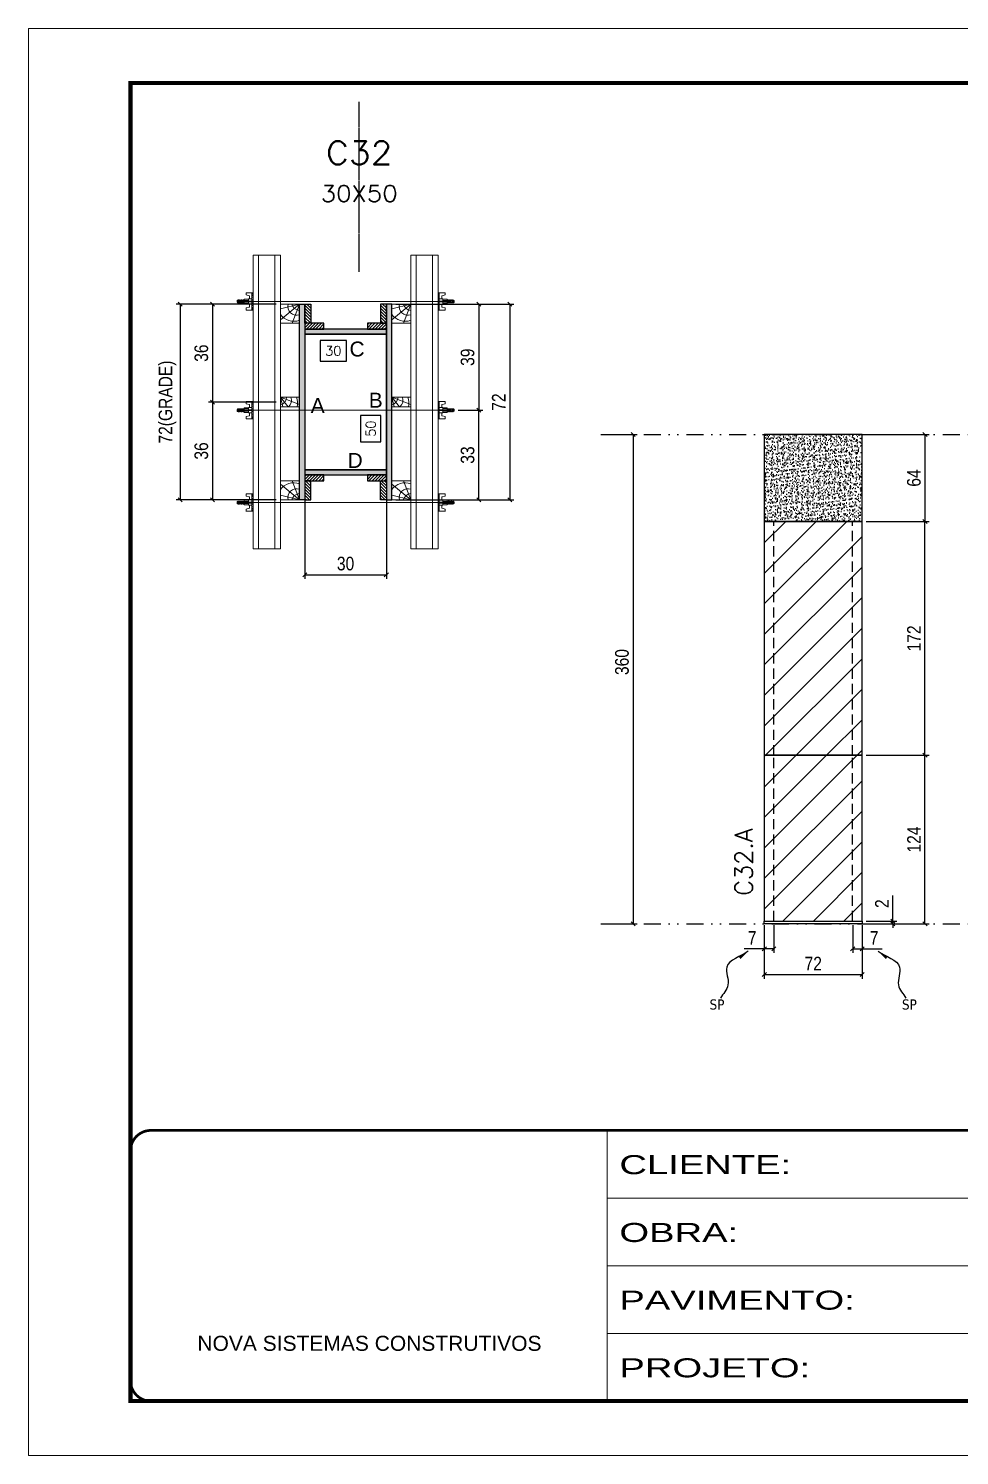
# Model space of a CAD drawing. Extents: x 2949 to 9203, y -16089 to 12527.
# Drawn here: x 6119 to 6804, y 1140 to 2190 of the extents above; entities that cross this region are included whole.
import ezdxf
from ezdxf.enums import TextEntityAlignment as Align

# ---------------------------------------------------------------- set-up
doc = ezdxf.new("R2010")
doc.units = 0
for name, pattern in [('CONTINUO', [0]), ('DASHED', [0.75, 0.5, -0.25]), ('DIVIDE2', [0.625, 0.25, -0.125, 0, -0.125, 0, -0.125]), ('HIDDEN', [0.375, 0.25, -0.125])]:
    doc.linetypes.add(name, pattern=pattern)
for name, color, linetype in [('CHAPA', 1, 'Continuous'), ('COTA', 241, 'Continuous'), ('cotas', 4, 'Continuous'), ('MEIO_PONT', 93, 'Continuous'), ('Nível', 160, 'Continuous'), ('Painéis', 200, 'Continuous'), ('SARRAFO', 251, 'Continuous'), ('Sarrafo de Pressão', 42, 'HIDDEN'), ('texto', 7, 'Continuous'), ('Texto de Titulo', 7, 'Continuous'), ('Texto Qtd Sarr', 242, 'Continuous'), ('TEXTO_GERAL', 7, 'Continuous')]:
    doc.layers.add(name, color=color, linetype=linetype)
for name, color, linetype, lineweight in [('Folhas', 255, 'Continuous', 9), ('Hachura', 251, 'Continuous', 9), ('Madeira', 126, 'Continuous', 18), ('Perfil Metálico', 224, 'Continuous', 18), ('SARRAFO DE PRESSAO', 251, 'DASHED', 9), ('Texto Seção', 7, 'Continuous', 15)]:
    doc.layers.add(name, color=color, linetype=linetype, lineweight=lineweight)
doc.styles.add('ARIAL', font='arial.ttf')
doc.styles.add('COTA TECNICA', font='techl___.ttf', dxfattribs={"height": 10})
doc.styles.add('COTA TECNICA 2X', font='techl___.ttf', dxfattribs={"height": 10})
doc.styles.add('COTA TECNICA-50', font='techl___.ttf', dxfattribs={"height": 10})
doc.styles.add('REGUA-120', font='ROMANS.shx', dxfattribs={"height": 15})
doc.styles.add('ROMANS', font='romans.shx')
doc.styles.get("Standard").update_dxf_attribs({"font": 'arial.ttf'})
doc.styles.add('Tecnologia', font='')
doc.styles.get('Tecnologia').set_extended_font_data('Forgotten Futurist')
doc.dimstyles.new('COTA PAINEL-50', dxfattribs={"dimtxt": 10, "dimasz": 3, "dimexe": 3, "dimexo": 3, "dimgap": 3, "dimtad": 1, "dimdec": 1, "dimzin": 12, "dimdsep": 46, "dimtxsty": 'COTA TECNICA-50', "dimblk1": 'OBLIQUE', "dimblk2": 'OBLIQUE', "dimsah": 1, "dimcen": 0.9, "dimclrd": 4, "dimclre": 4, "dimclrt": 240, "dimadec": 1, "dimazin": 3, "dimtfac": 1, "dimtdec": 1, "dimtmove": 0, "dimatfit": 3, "dimfxl": 1, "dimtolj": 1, "dimtzin": 12, "dimarcsym": 0})
doc.dimstyles.new('PAINEL', dxfattribs={"dimtxt": 10, "dimasz": 3, "dimexe": 3, "dimexo": 3, "dimgap": 3, "dimtad": 1, "dimdec": 1, "dimzin": 12, "dimdsep": 46, "dimtxsty": 'COTA TECNICA', "dimblk1": 'OBLIQUE', "dimblk2": 'OBLIQUE', "dimsah": 1, "dimcen": 0.9, "dimclrd": 4, "dimclre": 4, "dimclrt": 240, "dimadec": 1, "dimazin": 3, "dimtfac": 1, "dimtdec": 1, "dimtmove": 0, "dimatfit": 3, "dimfxl": 1, "dimtolj": 1, "dimtzin": 12, "dimarcsym": 0})
doc.dimstyles.new('SECAO PILAR', dxfattribs={"dimtxt": 10, "dimasz": 3, "dimexe": 3, "dimexo": 3, "dimgap": 3, "dimtad": 1, "dimdec": 1, "dimlfac": 0.5, "dimzin": 12, "dimdsep": 46, "dimtxsty": 'COTA TECNICA 2X', "dimblk1": 'OBLIQUE', "dimblk2": 'OBLIQUE', "dimsah": 1, "dimcen": 0.9, "dimclrd": 256, "dimclre": 256, "dimclrt": 256, "dimadec": 1, "dimazin": 3, "dimtfac": 1, "dimtdec": 1, "dimtmove": 0, "dimatfit": 3, "dimfxl": 1, "dimtolj": 1, "dimtzin": 12, "dimarcsym": 0})
doc.dimstyles.new('SECÇÃO 2', dxfattribs={"dimtxt": 7, "dimasz": 6, "dimexe": 0.18, "dimexo": 2, "dimgap": -4, "dimtad": 3, "dimdec": 1, "dimlfac": 0.5, "dimzin": 12, "dimdsep": 46, "dimtxsty": 'ROMANS', "dimblk": 'ARCHTICK', "dimcen": 0.09, "dimse1": 1, "dimse2": 1, "dimsd1": 1, "dimsd2": 1, "dimclrd": 180, "dimclre": 5, "dimclrt": 1, "dimadec": 0, "dimazin": 3, "dimtfac": 1, "dimtdec": 1, "dimtofl": 0, "dimtmove": 0, "dimatfit": 3, "dimldrblk": 'ARCHTICK', "dimfxl": 1, "dimtolj": 1, "dimtzin": 0, "dimarcsym": 0})
doc.dimstyles.get("Standard").update_dxf_attribs({"dimtxt": 0.18, "dimasz": 0.18, "dimexe": 0.18, "dimexo": 0.0625, "dimgap": 0.09, "dimtad": 0, "dimtih": 1, "dimtoh": 1, "dimdec": 4, "dimzin": 0, "dimdsep": 46, "dimtxsty": 'Standard', "dimcen": 0.09, "dimadec": 0, "dimazin": 0, "dimtfac": 1, "dimtdec": 4, "dimtofl": 0, "dimtmove": 0, "dimatfit": 3, "dimfxl": 1, "dimtolj": 1, "dimtzin": 0, "dimarcsym": 0})

# ---------------------------------------------------------------- blocks, each defined once
blk = doc.blocks.new('9999999999')
at = {"color": 30, "linetype": 'CONTINUO'}
for p, q in [((98564.6, 34230.2), (98564.6, 34429.4)), ((98564.6, 34379.6), (99584, 34379.6)), ((98564.6, 34329.8), (99488, 34329.8)), ((98564.6, 34280), (99488, 34280))]:
    blk.add_line(p, q, dxfattribs=at)
at = {"color": 30, "linetype": 'CONTINUO', "const_width": 2}
blk.add_lwpolyline([(99584, 34230.2), (99584, 34414.4, 0.414214), (99569, 34429.4), (98229, 34429.4, 0.414214), (98214, 34414.4), (98214, 34245.2, 0.414214), (98229, 34230.2), (99584, 34230.2)], format="xyb", dxfattribs=at)
at = {"layer": 'Folhas'}
blk.add_lwpolyline([(98139, 34190.2), (99624, 34190.2), (99624, 35240.2), (98139, 35240.2)], close=True, dxfattribs=at)
at = {"layer": 'Folhas', "color": 30, "const_width": 3}
blk.add_lwpolyline([(98214, 34230.2), (99584, 34230.2), (99584, 35200.2), (98214, 35200.2)], close=True, dxfattribs=at)
at = {"color": 7, "linetype": 'Continuous', "ltscale": 5, "style": 'ARIAL'}
blk.add_text('NOVA SISTEMAS CONSTRUTIVOS', height=11.059, dxfattribs=at).set_placement((98263.2, 34267.2))
at = {"layer": 'Folhas', "color": 7, "style": 'Tecnologia', "width": 1.5}
for s, p in [('CLIENTE:', (98573.7, 34397.2)), ('OBRA:', (98573.7, 34347.3)), ('PAVIMENTO:', (98573.7, 34297.5)), ('PROJETO:', (98573.7, 34247.7))]:
    blk.add_text(s, height=14, dxfattribs=at).set_placement(p)
blk = doc.blocks.new('*D1351')
at = {"layer": 'COTA', "color": 180, "lineweight": -2, "transparency": 16777216}
for p, q in [((6378.3, 1904.7), (6363.3, 1904.7)), ((6363.3, 1904.7), (6363.3, 1885.4)), ((6378.3, 1885.4), (6378.3, 1904.7)), ((6363.3, 1885.4), (6378.3, 1885.4))]:
    blk.add_line(p, q, dxfattribs=at)
at = {"layer": 'Defpoints', "color": 0, "transparency": 16777216}
for p in [(6322.3, 1964.7), (6322.3, 1864.7), (6382.3, 1864.7)]:
    blk.add_point(p, dxfattribs=at)
at = {"layer": 'COTA', "color": 1, "transparency": 16777216, "insert": (6370.8, 1895.1), "char_height": 7, "attachment_point": 5, "rotation": 90, "style": 'ROMANS'}
blk.add_mtext('\\A1;50', dxfattribs=at)
blk = doc.blocks.new('_ArchTick')
at = {"color": 0, "linetype": 'ByBlock', "const_width": 0.15}
blk.add_lwpolyline([(-0.5, -0.5), (0.5, 0.5)], dxfattribs=at)
blk = doc.blocks.new('_Oblique')
at = {"color": 0, "linetype": 'ByBlock', "lineweight": -2}
blk.add_line((-0.5, -0.5), (0.5, 0.5), dxfattribs=at)
blk = doc.blocks.new('*D1352')
at = {"layer": 'COTA', "lineweight": -2, "transparency": 16777216}
for p, q in [((6389.3, 1986.7), (6476.1, 1986.7)), ((6473.1, 1986.7), (6473.1, 1842.7)), ((6389.3, 1842.7), (6476.1, 1842.7))]:
    blk.add_line(p, q, dxfattribs=at)
at = {"layer": 'Defpoints', "color": 0, "transparency": 16777216}
for p in [(6386.3, 1986.7), (6386.3, 1842.7), (6473.1, 1842.7)]:
    blk.add_point(p, dxfattribs=at)
at = {"layer": 'COTA', "lineweight": -2, "transparency": 16777216, "xscale": 3, "yscale": 3, "zscale": 3}
for p, rotation in [((6473.1, 1986.7), 90), ((6473.1, 1842.7), 270)]:
    blk.add_blockref('_Oblique', p, dxfattribs=dict(at, rotation=rotation))
at = {"layer": 'COTA', "transparency": 16777216, "insert": (6465, 1914.7), "char_height": 10, "attachment_point": 5, "rotation": 90, "style": 'COTA TECNICA 2X'}
blk.add_mtext('\\A1;72', dxfattribs=at)
blk = doc.blocks.new('*D1353')
at = {"layer": 'COTA', "lineweight": -2, "transparency": 16777216}
for p, q in [((6423.3, 1986.7), (6453.3, 1986.7)), ((6450.3, 1986.7), (6450.3, 1908.7)), ((6435.1, 1908.7), (6453.3, 1908.7))]:
    blk.add_line(p, q, dxfattribs=at)
at = {"layer": 'Defpoints', "color": 0, "transparency": 16777216}
for p in [(6420.3, 1986.7), (6432.1, 1908.7), (6450.3, 1908.7)]:
    blk.add_point(p, dxfattribs=at)
at = {"layer": 'COTA', "lineweight": -2, "transparency": 16777216, "xscale": 3, "yscale": 3, "zscale": 3}
for p, rotation in [((6450.3, 1986.7), 90), ((6450.3, 1908.7), 270)]:
    blk.add_blockref('_Oblique', p, dxfattribs=dict(at, rotation=rotation))
at = {"layer": 'COTA', "transparency": 16777216, "insert": (6442.1, 1947.7), "char_height": 10, "attachment_point": 5, "rotation": 90, "style": 'COTA TECNICA 2X'}
blk.add_mtext('\\A1;39', dxfattribs=at)
blk = doc.blocks.new('*D1354')
at = {"layer": 'COTA', "lineweight": -2, "transparency": 16777216}
for p, q in [((6435.1, 1908.7), (6453.3, 1908.7)), ((6450.3, 1842.7), (6450.3, 1908.7)), ((6423.3, 1842.7), (6453.3, 1842.7))]:
    blk.add_line(p, q, dxfattribs=at)
at = {"layer": 'Defpoints', "color": 0, "transparency": 16777216}
for p in [(6432.1, 1908.7), (6450.3, 1908.7), (6420.3, 1842.7)]:
    blk.add_point(p, dxfattribs=at)
at = {"layer": 'COTA', "lineweight": -2, "transparency": 16777216, "xscale": 3, "yscale": 3, "zscale": 3}
for p, rotation in [((6450.3, 1908.7), 90), ((6450.3, 1842.7), 270)]:
    blk.add_blockref('_Oblique', p, dxfattribs=dict(at, rotation=rotation))
at = {"layer": 'COTA', "transparency": 16777216, "insert": (6442.1, 1875.7), "char_height": 10, "attachment_point": 5, "rotation": 90, "style": 'COTA TECNICA 2X'}
blk.add_mtext('\\A1;33', dxfattribs=at)
blk = doc.blocks.new('*D1355')
at = {"layer": 'COTA', "color": 180, "lineweight": -2, "transparency": 16777216}
for p, q in [((6352.9, 1959.9), (6333.6, 1959.9)), ((6333.6, 1959.9), (6333.6, 1944.9)), ((6352.9, 1944.9), (6352.9, 1959.9)), ((6333.6, 1944.9), (6352.9, 1944.9))]:
    blk.add_line(p, q, dxfattribs=at)
at = {"layer": 'Defpoints', "color": 0, "transparency": 16777216}
for p in [(6322.3, 1964.7), (6382.3, 1964.7), (6382.3, 1940.9)]:
    blk.add_point(p, dxfattribs=at)
at = {"layer": 'COTA', "color": 1, "transparency": 16777216, "insert": (6343.3, 1952.4), "char_height": 7, "attachment_point": 5, "style": 'ROMANS'}
blk.add_mtext('\\A1;30', dxfattribs=at)
blk = doc.blocks.new('titulo1')
at = {"layer": 'Defpoints', "color": 252, "linetype": 'HIDDEN', "ltscale": 2}
blk.add_line((0, 0), (0, 125), dxfattribs=at)
at = {"layer": 'Defpoints', "style": 'ROMANS', "oblique": 15}
blk.add_attdef('FOLHA', text='', height=10, dxfattribs=at).set_placement((0, 15.6), align=Align.MIDDLE_CENTER)
at = {"layer": 'Texto Qtd Sarr', "color": 3, "style": 'ROMANS', "oblique": 15}
for tag, height, p in [('TITULO', 17, (0, 71.4)), ('SEÇÃO', 12, (0, 41.5))]:
    blk.add_attdef(tag, text='', height=height, dxfattribs=at).set_placement(p, align=Align.MIDDLE_CENTER)
blk = doc.blocks.new('PONTALETE')
at = {"layer": 'Madeira'}
for q in [(2.71, 7), (7, 5.76), (7, 1.74)]:
    blk.add_line((0, 0), q, dxfattribs=at)
blk.add_lwpolyline([(0, 0), (7, 0), (7, 7), (0, 7)], close=True, dxfattribs=at)
for centre, radius, start, end in [((2.04, 0.06), 6.23, 37.2818, 109.0913), ((1.09, 0.9), 3.19, 343.603, 109.9847), ((-0.21, -0.78), 3.09, 14.6322, 86.0383)]:
    blk.add_arc(centre, radius, start, end, dxfattribs=at)
blk = doc.blocks.new('*D1356')
at = {"layer": 'COTA', "lineweight": -2, "transparency": 16777216}
for p, q in [((6301.3, 1986.7), (6227.6, 1986.7)), ((6230.6, 1986.7), (6230.6, 1842.7)), ((6301.3, 1842.7), (6227.6, 1842.7))]:
    blk.add_line(p, q, dxfattribs=at)
at = {"layer": 'Defpoints', "color": 0, "transparency": 16777216}
for p in [(6304.3, 1986.7), (6230.6, 1842.7), (6304.3, 1842.7)]:
    blk.add_point(p, dxfattribs=at)
at = {"layer": 'COTA', "lineweight": -2, "transparency": 16777216, "xscale": 3, "yscale": 3, "zscale": 3}
for p, rotation in [((6230.6, 1986.7), 90), ((6230.6, 1842.7), 270)]:
    blk.add_blockref('_Oblique', p, dxfattribs=dict(at, rotation=rotation))
at = {"layer": 'COTA', "transparency": 16777216, "insert": (6221.3, 1914.7), "char_height": 10, "attachment_point": 5, "rotation": 90, "style": 'COTA TECNICA 2X'}
blk.add_mtext('\\A1;72(GRADE)', dxfattribs=at)
blk = doc.blocks.new('*D1357')
at = {"layer": 'COTA', "lineweight": -2, "transparency": 16777216}
for p, q in [((6301.3, 1914.7), (6251.4, 1914.7)), ((6254.4, 1914.7), (6254.4, 1842.7)), ((6301.3, 1842.7), (6251.4, 1842.7))]:
    blk.add_line(p, q, dxfattribs=at)
at = {"layer": 'Defpoints', "color": 0, "transparency": 16777216}
for p in [(6304.3, 1914.7), (6254.4, 1842.7), (6304.3, 1842.7)]:
    blk.add_point(p, dxfattribs=at)
at = {"layer": 'COTA', "lineweight": -2, "transparency": 16777216, "xscale": 3, "yscale": 3, "zscale": 3}
for p, rotation in [((6254.4, 1914.7), 90), ((6254.4, 1842.7), 270)]:
    blk.add_blockref('_Oblique', p, dxfattribs=dict(at, rotation=rotation))
at = {"layer": 'COTA', "transparency": 16777216, "insert": (6246.2, 1878.7), "char_height": 10, "attachment_point": 5, "rotation": 90, "style": 'COTA TECNICA 2X'}
blk.add_mtext('\\A1;36', dxfattribs=at)
blk = doc.blocks.new('MEIO PONTALETE')
at = {"layer": 'Madeira'}
for q in [(2.71, 7), (3.5, 2.88), (3.5, 0.87)]:
    blk.add_line((0, 0), q, dxfattribs=at)
blk.add_lwpolyline([(0, 0), (3.5, 0), (3.5, 7), (0, 7)], close=True, dxfattribs=at)
for centre, radius, start, end in [((2.04, 0.06), 6.23, 76.4499, 109.0913), ((1.09, 0.9), 3.19, 40.9063, 109.9847), ((-0.21, -0.78), 3.09, 14.6322, 86.0383)]:
    blk.add_arc(centre, radius, start, end, dxfattribs=at)
blk = doc.blocks.new('C')
at = {"layer": 'Hachura', "color": 0}
for p, q in [((0, 3.22), (0, -3.22)), ((0.45, 3.22), (0, 3.22)), ((0.46, 3.16), (0, 3.16)), ((0.46, 3.05), (0, 3.05)), ((0.46, 2.88), (0, 2.88)), ((0, 2.75), (0, -1.16)), ((0.46, 2.65), (0, 2.65)), ((0.46, 2.23), (0, 2.23)), ((0.46, 1.51), (0, 1.51)), ((0.39, 0.49), (0.17, 0.49)), ((0.45, -3.23), (0.45, 3.22)), ((0.45, 3.22), (2.58, 3.22)), ((1.74, 0.97), (0.45, 0.97)), ((1.45, 0.1), (0.45, 0.1)), ((1.35, 1.94), (1.35, 0.96)), ((2.58, 2.39), (1.47, 2.09)), ((1.74, -0.97), (1.74, 0.97)), ((1.74, 0.97), (1.74, 0.84)), ((1.74, 0.97), (1.74, 0.84)), ((1.74, 0.84), (3.35, 0.84)), ((3.35, 0.45), (1.74, 0.45)), ((2.58, 3.22), (2.58, 2.39)), ((3.32, 0.84), (3.32, -0.84)), ((3.35, 0.84), (3.35, -0.84)), ((3.68, 0.45), (3.35, 0.45)), ((3.84, -0.52), (3.35, 0.45)), ((3.35, 0.06), (3.67, -0.57)), ((3.68, 0.45), (4.16, -0.52)), ((3.72, 0.5), (4.25, -0.57)), ((4.37, -0.55), (3.83, 0.53)), ((4.15, 0.45), (3.93, 0.45)), ((4.42, -0.52), (3.93, 0.45)), ((4.15, 0.45), (4.26, 0.45)), ((4.26, 0.45), (4.74, -0.52)), ((4.3, 0.5), (4.83, -0.57)), ((4.95, -0.55), (4.41, 0.53)), ((4.51, 0.45), (4.84, 0.45)), ((5, -0.52), (4.51, 0.45)), ((4.84, 0.45), (5.32, -0.52)), ((4.88, 0.5), (5.41, -0.57)), ((5.53, -0.55), (4.99, 0.53)), ((5.58, -0.52), (5.09, 0.45)), ((5.42, 0.45), (5.09, 0.45)), ((5.58, -0.52), (5.09, 0.45)), ((5.42, 0.45), (5.74, -0.19)), ((5.46, 0.5), (5.74, -0.07)), ((5.74, 0.19), (5.57, 0.53)), ((5.74, 0.32), (5.68, 0.45)), ((5.68, 0.45), (5.74, 0.45)), ((5.74, 0.45), (5.9, 0.29)), ((5.74, 0.45), (5.74, -0.52)), ((5.9, -0.36), (5.9, 0.29)), ((0.45, 0), (0, 0)), ((0.46, -1.52), (0, -1.52)), ((0.46, -2.23), (0, -2.23)), ((0.46, -2.65), (0, -2.65)), ((0.46, -2.88), (0, -2.88)), ((0.46, -3.05), (0, -3.05)), ((0.46, -3.16), (0, -3.16)), ((0, -3.22), (2.57, -3.22)), ((0.08, -0.48), (0.29, -0.48)), ((0.29, -0.48), (0.4, -0.48)), ((0.45, 0), (0.45, -0.97)), ((0.45, -0.16), (1.45, -0.16)), ((0.45, -0.65), (0.45, -0.32)), ((0.45, -3.23), (0.45, -0.65)), ((0.45, -0.97), (1.74, -0.97)), ((1.35, -1.94), (1.35, -0.97)), ((2.58, -2.39), (1.47, -2.1)), ((3.35, -0.32), (1.74, -0.32)), ((3.35, -0.84), (1.74, -0.84)), ((2.58, -3.23), (2.58, -2.39)), ((3.35, -0.07), (3.58, -0.52)), ((3.35, -0.52), (3.58, -0.52)), ((3.84, -0.52), (4.16, -0.52)), ((4.42, -0.52), (4.74, -0.52)), ((4.63, -0.52), (4.74, -0.52)), ((5, -0.52), (5.32, -0.52)), ((5.58, -0.52), (5.74, -0.52)), ((5.74, -0.52), (5.9, -0.36)), ((5.74, -0.52), (5.74, -0.52))]:
    blk.add_line(p, q, dxfattribs=at)
for centre, radius, start, end in [((1.52, 1.94), 0.161, 104.7436, 180), ((1.44, -0.03), 0.129, 272.695, 87.305), ((3.81, 0.39), 0.143, 25.5688, 154.4312), ((4.39, 0.39), 0.143, 25.5688, 154.4312), ((4.97, 0.39), 0.143, 25.5688, 154.4312), ((5.55, 0.39), 0.143, 25.5688, 154.4312), ((0.17, -0.37), 0.174, 221.744, 317.8592), ((1.52, -1.94), 0.161, 180, 255.2564), ((3.71, -0.4), 0.174, 222.1408, 318.256), ((4.29, -0.4), 0.174, 222.1408, 318.256), ((4.87, -0.4), 0.174, 222.1408, 318.256), ((5.45, -0.4), 0.174, 222.1408, 318.256), ((5.61, -0.4), 0.174, 317.8592, 318.256)]:
    blk.add_arc(centre, radius, start, end, dxfattribs=at)
blk = doc.blocks.new('*D1361')
at = {"layer": 'COTA', "lineweight": -2, "transparency": 16777216}
for p, q in [((6301.3, 1986.7), (6251.4, 1986.7)), ((6254.4, 1986.7), (6254.4, 1914.7)), ((6301.3, 1914.7), (6251.4, 1914.7))]:
    blk.add_line(p, q, dxfattribs=at)
at = {"layer": 'Defpoints', "color": 0, "transparency": 16777216}
for p in [(6304.3, 1986.7), (6254.4, 1914.7), (6304.3, 1914.7)]:
    blk.add_point(p, dxfattribs=at)
at = {"layer": 'COTA', "lineweight": -2, "transparency": 16777216, "xscale": 3, "yscale": 3, "zscale": 3}
for p, rotation in [((6254.4, 1986.7), 90), ((6254.4, 1914.7), 270)]:
    blk.add_blockref('_Oblique', p, dxfattribs=dict(at, rotation=rotation))
at = {"layer": 'COTA', "transparency": 16777216, "insert": (6246.2, 1950.7), "char_height": 10, "attachment_point": 5, "rotation": 90, "style": 'COTA TECNICA 2X'}
blk.add_mtext('\\A1;36', dxfattribs=at)
blk = doc.blocks.new('*D1379')
at = {"layer": 'cotas', "color": 4, "linetype": 'ByBlock', "lineweight": -2, "transparency": 16777216}
for p, q in [((6543.2, 1890.8), (6566.9, 1890.8)), ((6563.9, 1890.8), (6563.9, 1530.8)), ((6543.2, 1530.8), (6566.9, 1530.8))]:
    blk.add_line(p, q, dxfattribs=at)
at = {"layer": 'Defpoints', "color": 0, "linetype": 'ByBlock', "transparency": 16777216}
for p in [(6540.2, 1890.8), (6540.2, 1530.8), (6563.9, 1530.8)]:
    blk.add_point(p, dxfattribs=at)
at = {"layer": 'cotas', "color": 4, "linetype": 'ByBlock', "lineweight": -2, "transparency": 16777216, "xscale": 3, "yscale": 3, "zscale": 3}
for p, rotation in [((6563.9, 1890.8), 90), ((6563.9, 1530.8), 270)]:
    blk.add_blockref('_Oblique', p, dxfattribs=dict(at, rotation=rotation))
at = {"layer": 'cotas', "color": 240, "linetype": 'ByBlock', "transparency": 16777216, "insert": (6555.7, 1723.4), "char_height": 10, "attachment_point": 5, "rotation": 90, "style": 'COTA TECNICA'}
blk.add_mtext('\\A1;360', dxfattribs=at)
blk = doc.blocks.new('*D1362')
at = {"layer": 'COTA', "color": 4, "lineweight": -2, "transparency": 16777216}
for p, q in [((6660.4, 1529.8), (6660.4, 1490.4)), ((6732.4, 1529.8), (6732.4, 1490.4)), ((6660.4, 1493.4), (6732.4, 1493.4))]:
    blk.add_line(p, q, dxfattribs=at)
at = {"layer": 'Defpoints', "color": 0, "transparency": 16777216}
for p in [(6660.4, 1532.8), (6732.4, 1532.8), (6732.4, 1493.4)]:
    blk.add_point(p, dxfattribs=at)
at = {"layer": 'COTA', "color": 4, "lineweight": -2, "transparency": 16777216, "xscale": 3, "yscale": 3, "zscale": 3, "rotation": 180}
blk.add_blockref('_Oblique', (6660.4, 1493.4), dxfattribs=at)
at = {"layer": 'COTA', "color": 4, "lineweight": -2, "transparency": 16777216, "xscale": 3, "yscale": 3, "zscale": 3}
blk.add_blockref('_Oblique', (6732.4, 1493.4), dxfattribs=at)
at = {"layer": 'COTA', "color": 240, "transparency": 16777216, "insert": (6696.4, 1501.5), "char_height": 10, "attachment_point": 5, "style": 'COTA TECNICA'}
blk.add_mtext('\\A1;72', dxfattribs=at)
blk = doc.blocks.new('*D1363')
at = {"layer": 'COTA', "color": 4, "lineweight": -2, "transparency": 16777216}
for p, q in [((6735.4, 1654.8), (6781.6, 1654.8)), ((6778.6, 1530.8), (6778.6, 1654.8)), ((6735.4, 1530.8), (6781.6, 1530.8))]:
    blk.add_line(p, q, dxfattribs=at)
at = {"layer": 'Defpoints', "color": 0, "transparency": 16777216}
for p in [(6732.4, 1654.8), (6778.6, 1654.8), (6732.4, 1530.8)]:
    blk.add_point(p, dxfattribs=at)
at = {"layer": 'COTA', "color": 4, "lineweight": -2, "transparency": 16777216, "xscale": 3, "yscale": 3, "zscale": 3}
for p, rotation in [((6778.6, 1654.8), 90), ((6778.6, 1530.8), 270)]:
    blk.add_blockref('_Oblique', p, dxfattribs=dict(at, rotation=rotation))
at = {"layer": 'COTA', "color": 240, "transparency": 16777216, "insert": (6770.5, 1592.8), "char_height": 10, "attachment_point": 5, "rotation": 90, "style": 'COTA TECNICA-50'}
blk.add_mtext('\\A1;124', dxfattribs=at)
blk = doc.blocks.new('*D1364')
at = {"layer": 'COTA', "color": 4, "lineweight": -2, "transparency": 16777216}
for p, q in [((6754.9, 1532.8), (6754.9, 1551.6)), ((6735.4, 1532.8), (6757.9, 1532.8)), ((6735.4, 1530.8), (6757.9, 1530.8)), ((6754.9, 1530.8), (6754.9, 1532.8)), ((6754.9, 1530.8), (6754.9, 1527.8))]:
    blk.add_line(p, q, dxfattribs=at)
at = {"layer": 'Defpoints', "color": 0, "transparency": 16777216}
for p in [(6732.4, 1532.8), (6732.4, 1530.8), (6754.9, 1530.8)]:
    blk.add_point(p, dxfattribs=at)
at = {"layer": 'COTA', "color": 4, "lineweight": -2, "transparency": 16777216, "xscale": 3, "yscale": 3, "zscale": 3}
for p, rotation in [((6754.9, 1532.8), 270), ((6754.9, 1530.8), 90)]:
    blk.add_blockref('_Oblique', p, dxfattribs=dict(at, rotation=rotation))
at = {"layer": 'COTA', "color": 240, "transparency": 16777216, "insert": (6746.9, 1545.6), "char_height": 10, "attachment_point": 5, "rotation": 90, "style": 'COTA TECNICA-50'}
blk.add_mtext('\\A1;2', dxfattribs=at)
blk = doc.blocks.new('*D1365')
at = {"layer": 'COTA', "color": 4, "linetype": 'ByBlock', "lineweight": -2, "transparency": 16777216}
for p, q in [((6735.4, 1826.8), (6781.6, 1826.8)), ((6778.6, 1654.8), (6778.6, 1826.8)), ((6735.4, 1654.8), (6781.6, 1654.8))]:
    blk.add_line(p, q, dxfattribs=at)
at = {"layer": 'Defpoints', "color": 0, "linetype": 'ByBlock', "transparency": 16777216}
for p in [(6732.4, 1826.8), (6778.6, 1826.8), (6732.4, 1654.8)]:
    blk.add_point(p, dxfattribs=at)
at = {"layer": 'COTA', "color": 4, "linetype": 'ByBlock', "lineweight": -2, "transparency": 16777216, "xscale": 3, "yscale": 3, "zscale": 3}
for p, rotation in [((6778.6, 1826.8), 90), ((6778.6, 1654.8), 270)]:
    blk.add_blockref('_Oblique', p, dxfattribs=dict(at, rotation=rotation))
at = {"layer": 'COTA', "color": 240, "linetype": 'ByBlock', "transparency": 16777216, "insert": (6770.5, 1740.8), "char_height": 10, "attachment_point": 5, "rotation": 90, "style": 'COTA TECNICA'}
blk.add_mtext('\\A1;172', dxfattribs=at)
blk = doc.blocks.new('*D1366')
at = {"layer": 'COTA', "color": 4, "linetype": 'ByBlock', "lineweight": -2, "transparency": 16777216}
for p, q in [((6735.4, 1890.8), (6781.6, 1890.8)), ((6778.6, 1890.8), (6778.6, 1826.8)), ((6735.4, 1826.8), (6781.6, 1826.8))]:
    blk.add_line(p, q, dxfattribs=at)
at = {"layer": 'Defpoints', "color": 0, "linetype": 'ByBlock', "transparency": 16777216}
for p in [(6732.4, 1890.8), (6732.4, 1826.8), (6778.6, 1826.8)]:
    blk.add_point(p, dxfattribs=at)
at = {"layer": 'COTA', "color": 4, "linetype": 'ByBlock', "lineweight": -2, "transparency": 16777216, "xscale": 3, "yscale": 3, "zscale": 3}
for p, rotation in [((6778.6, 1890.8), 90), ((6778.6, 1826.8), 270)]:
    blk.add_blockref('_Oblique', p, dxfattribs=dict(at, rotation=rotation))
at = {"layer": 'COTA', "color": 240, "linetype": 'ByBlock', "transparency": 16777216, "insert": (6770.5, 1858.8), "char_height": 10, "attachment_point": 5, "rotation": 90, "style": 'COTA TECNICA'}
blk.add_mtext('\\A1;64', dxfattribs=at)
blk = doc.blocks.new('*D1377')
at = {"layer": 'COTA', "color": 4, "lineweight": -2, "transparency": 16777216}
for p, q in [((6660.4, 1527.8), (6660.4, 1509.3)), ((6667.4, 1529.8), (6667.4, 1509.3)), ((6660.4, 1512.3), (6645.6, 1512.3)), ((6667.4, 1512.3), (6660.4, 1512.3))]:
    blk.add_line(p, q, dxfattribs=at)
at = {"layer": 'Defpoints', "color": 0, "transparency": 16777216}
for p in [(6660.4, 1530.8), (6667.4, 1532.8), (6660.4, 1512.3)]:
    blk.add_point(p, dxfattribs=at)
at = {"layer": 'COTA', "color": 4, "lineweight": -2, "transparency": 16777216, "xscale": 3, "yscale": 3, "zscale": 3, "rotation": 180}
blk.add_blockref('_Oblique', (6660.4, 1512.3), dxfattribs=at)
at = {"layer": 'COTA', "color": 4, "lineweight": -2, "transparency": 16777216, "xscale": 3, "yscale": 3, "zscale": 3}
blk.add_blockref('_Oblique', (6667.4, 1512.3), dxfattribs=at)
at = {"layer": 'COTA', "color": 240, "transparency": 16777216, "insert": (6651.5, 1520.4), "char_height": 10, "attachment_point": 5, "style": 'COTA TECNICA-50'}
blk.add_mtext('\\A1;7', dxfattribs=at)
blk = doc.blocks.new('*D1378')
at = {"layer": 'COTA', "color": 4, "lineweight": -2, "transparency": 16777216}
for p, q in [((6725.4, 1529.8), (6725.4, 1509.3)), ((6732.4, 1527.8), (6732.4, 1509.3)), ((6725.4, 1512.3), (6732.4, 1512.3)), ((6732.4, 1512.3), (6747.1, 1512.3))]:
    blk.add_line(p, q, dxfattribs=at)
at = {"layer": 'Defpoints', "color": 0, "transparency": 16777216}
for p in [(6725.4, 1532.8), (6732.4, 1530.8), (6732.4, 1512.3)]:
    blk.add_point(p, dxfattribs=at)
at = {"layer": 'COTA', "color": 4, "lineweight": -2, "transparency": 16777216, "xscale": 3, "yscale": 3, "zscale": 3, "rotation": 180}
blk.add_blockref('_Oblique', (6725.4, 1512.3), dxfattribs=at)
at = {"layer": 'COTA', "color": 4, "lineweight": -2, "transparency": 16777216, "xscale": 3, "yscale": 3, "zscale": 3}
blk.add_blockref('_Oblique', (6732.4, 1512.3), dxfattribs=at)
at = {"layer": 'COTA', "color": 240, "transparency": 16777216, "insert": (6741.2, 1520.4), "char_height": 10, "attachment_point": 5, "style": 'COTA TECNICA-50'}
blk.add_mtext('\\A1;7', dxfattribs=at)
blk = doc.blocks.new('*D1360')
at = {"layer": 'COTA', "lineweight": -2, "transparency": 16777216}
for p, q in [((6322.3, 1858.1), (6322.3, 1784.6)), ((6382.3, 1858.1), (6382.3, 1784.6)), ((6322.3, 1787.6), (6382.3, 1787.6))]:
    blk.add_line(p, q, dxfattribs=at)
at = {"layer": 'Defpoints', "color": 0, "transparency": 16777216}
for p in [(6322.3, 1861.1), (6382.3, 1861.1), (6382.3, 1787.6)]:
    blk.add_point(p, dxfattribs=at)
at = {"layer": 'COTA', "lineweight": -2, "transparency": 16777216, "xscale": 3, "yscale": 3, "zscale": 3, "rotation": 180}
blk.add_blockref('_Oblique', (6322.3, 1787.6), dxfattribs=at)
at = {"layer": 'COTA', "lineweight": -2, "transparency": 16777216, "xscale": 3, "yscale": 3, "zscale": 3}
blk.add_blockref('_Oblique', (6382.3, 1787.6), dxfattribs=at)
at = {"layer": 'COTA', "transparency": 16777216, "insert": (6352.3, 1795.8), "char_height": 10, "attachment_point": 5, "style": 'COTA TECNICA 2X'}
blk.add_mtext('\\A1;30', dxfattribs=at)

msp = doc.modelspace()

# ---------------------------------------------------------------- hatches: boundary and pattern name
at = {"layer": 'COTA', "linetype": 'ByBlock'}
h = msp.add_hatch(dxfattribs=at)
h.set_pattern_fill('AR-CONC', color=256, scale=0.03)
h.set_pattern_definition([(50, (-122945.4665, -23839.0456), (5.46554007, -0.47817257), [0.5715, -6.2865]), (355, (-122945.4665, -23839.0456), (-1.05730264, 5.73170536), [0.4572, -5.02921753]), (100.4514447, (-122945.011, -23839.0855), (4.40823741, 5.25353256), [0.48570026, -5.34270734]), (46.1842, (-122945.4665, -23837.5216), (8.13237123, -1.26126984), [0.85725, -9.42975]), (96.6355576, (-122944.789, -23837.627), (7.122124, 7.42278374), [0.7285507, -8.01406824]), (351.184151, (-122945.4665, -23837.522), (7.122124, 7.42278374), [0.685799, -7.54379196]), (21, (-122944.7045, -23837.9026), (4.54843174, -3.06795595), [0.5715, -6.2865]), (326, (-122944.7045, -23837.9026), (1.85406085, 5.52563898), [0.4572, -5.0292]), (71.451445, (-122944.3255, -23838.1583), (6.40249258, 2.45768307), [0.48570026, -5.34269813]), (37.5, (-122945.4665, -23839.0456), (0.092658098, 2.536651166), [0, -4.96824, 0, -5.1054, 0, -5.04825]), (7.5, (-122945.4665, -23839.0456), (2.004589875, 3.005417245), [0, -2.91084, 0, -4.85394, 0, -1.92405]), (327.5, (-122947.1658, -23839.0456), (4.067717855, -0.17186232), [0, -1.905, 0, -5.9436, 0, -7.8867]), (317.5, (-122947.9278, -23839.0456), (4.44387544, 0.76279473), [0, -2.4765, 0, -3.94716, 0, -5.6007])])
h.paths.add_polyline_path([(6660.36, 1826.84), (6732.36, 1826.84), (6732.36, 1890.84), (6660.36, 1890.84)])
at = {"layer": 'Hachura'}
h = msp.add_hatch(color=256, dxfattribs=at)
h.dxf.hatch_style = 1
h.paths.add_polyline_path([(6322.33, 1842.74), (6318.33, 1842.74), (6318.33, 1986.74), (6322.33, 1986.74)])
h = msp.add_hatch(color=256, dxfattribs=at)
h.dxf.hatch_style = 1
h.paths.add_polyline_path([(6322.33, 1842.74), (6318.33, 1842.74), (6318.33, 1986.74), (6322.33, 1986.74)])
h = msp.add_hatch(dxfattribs=at)
h.set_pattern_fill('ANSI31', color=256, scale=0.5, angle=90, style=0)
h.set_pattern_definition([(135, (-16569.0793, 11110.6886), (-1.12253202, -1.12253202), [])])
h.paths.add_polyline_path([(6322.33, 1972.74), (6326.73, 1972.74), (6326.73, 1986.74), (6322.33, 1986.74)])
h = msp.add_hatch(dxfattribs=at)
h.set_pattern_fill('ANSI31', color=256, scale=0.5, angle=90, style=0)
h.set_pattern_definition([(135, (-16547.0793, 11110.6886), (-1.12253202, -1.12253202), [])])
h.paths.add_polyline_path([(6382.33, 1972.74), (6377.93, 1972.74), (6377.93, 1986.74), (6382.33, 1986.74)])
h = msp.add_hatch(color=256, dxfattribs=at)
h.dxf.hatch_style = 1
h.paths.add_polyline_path([(6382.33, 1842.74), (6386.33, 1842.74), (6386.33, 1986.74), (6382.33, 1986.74)])
h = msp.add_hatch(color=256, dxfattribs=at)
h.dxf.hatch_style = 1
h.paths.add_polyline_path([(6382.33, 1842.74), (6386.33, 1842.74), (6386.33, 1986.74), (6382.33, 1986.74)])
h = msp.add_hatch(dxfattribs=at)
h.set_pattern_fill('ANSI31', color=256, scale=0.5, style=0)
h.set_pattern_definition([(45, (15825.2807, 24864.145), (-1.12253202, 1.12253202), [])])
h.paths.add_polyline_path([(6336.33, 1972.74), (6336.33, 1968.34), (6322.33, 1968.34), (6322.33, 1972.74)])
h = msp.add_hatch(color=256, dxfattribs=at)
h.dxf.hatch_style = 1
h.paths.add_polyline_path([(6322.33, 1968.34), (6322.33, 1964.74), (6382.33, 1964.74), (6382.33, 1968.34)])
h = msp.add_hatch(color=256, dxfattribs=at)
h.dxf.hatch_style = 1
h.paths.add_polyline_path([(6322.33, 1968.34), (6322.33, 1964.74), (6382.33, 1964.74), (6382.33, 1968.34)])
h = msp.add_hatch(dxfattribs=at)
h.set_pattern_fill('ANSI31', color=256, scale=0.5, style=0)
h.set_pattern_definition([(45, (15871.2807, 24864.145), (-1.12253202, 1.12253202), [])])
h.paths.add_polyline_path([(6382.33, 1972.74), (6382.33, 1968.34), (6368.33, 1968.34), (6368.33, 1972.74)])
h = msp.add_hatch(color=256, dxfattribs=at)
h.dxf.hatch_style = 1
h.paths.add_polyline_path([(6322.33, 1864.74), (6322.33, 1861.14), (6382.33, 1861.14), (6382.33, 1864.74)])
h = msp.add_hatch(color=256, dxfattribs=at)
h.dxf.hatch_style = 1
h.paths.add_polyline_path([(6322.33, 1864.74), (6322.33, 1861.14), (6382.33, 1861.14), (6382.33, 1864.74)])
h = msp.add_hatch(dxfattribs=at)
h.set_pattern_fill('ANSI31', color=256, scale=0.5, style=0)
h.set_pattern_definition([(45, (15825.2807, 24752.545), (-1.12253202, 1.12253202), [])])
h.paths.add_polyline_path([(6336.33, 1861.14), (6336.33, 1856.74), (6322.33, 1856.74), (6322.33, 1861.14)])
h = msp.add_hatch(dxfattribs=at)
h.set_pattern_fill('ANSI31', color=256, scale=0.5, style=0)
h.set_pattern_definition([(45, (15871.2807, 24752.545), (-1.12253202, 1.12253202), [])])
h.paths.add_polyline_path([(6382.33, 1861.14), (6382.33, 1856.74), (6368.33, 1856.74), (6368.33, 1861.14)])
h = msp.add_hatch(dxfattribs=at)
h.set_pattern_fill('ANSI31', color=256, scale=0.5, angle=90, style=0)
h.set_pattern_definition([(135, (-16569.0793, 11345.6886), (-1.12253202, -1.12253202), [])])
h.paths.add_polyline_path([(6322.33, 1856.74), (6326.73, 1856.74), (6326.73, 1842.74), (6322.33, 1842.74)])
h = msp.add_hatch(dxfattribs=at)
h.set_pattern_fill('ANSI31', color=256, scale=0.5, angle=90, style=0)
h.set_pattern_definition([(135, (-16547.0793, 11345.6886), (-1.12253202, -1.12253202), [])])
h.paths.add_polyline_path([(6382.33, 1856.74), (6377.93, 1856.74), (6377.93, 1842.74), (6382.33, 1842.74)])
h = msp.add_hatch(dxfattribs=at)
h.set_pattern_fill('ANSI31', color=256, scale=5)
h.paths.add_polyline_path([(6732.36, 1826.84), (6660.36, 1826.84), (6660.36, 1654.84), (6732.36, 1654.84)])
h = msp.add_hatch(dxfattribs=at)
h.set_pattern_fill('ANSI31', color=256, scale=5)
h.paths.add_polyline_path([(6732.36, 1654.84), (6660.36, 1654.84), (6660.36, 1532.84), (6732.36, 1532.84)])

# ---------------------------------------------------------------- linework, layer by layer
at = {"layer": 'CHAPA'}
for points in [[(6322.33, 1842.74), (6318.33, 1842.74), (6318.33, 1986.74), (6322.33, 1986.74)], [(6322.33, 1842.74), (6318.33, 1842.74), (6318.33, 1986.74), (6322.33, 1986.74)], [(6382.33, 1842.74), (6386.33, 1842.74), (6386.33, 1986.74), (6382.33, 1986.74)], [(6382.33, 1842.74), (6386.33, 1842.74), (6386.33, 1986.74), (6382.33, 1986.74)], [(6322.33, 1968.34), (6322.33, 1964.74), (6382.33, 1964.74), (6382.33, 1968.34)], [(6322.33, 1968.34), (6322.33, 1964.74), (6382.33, 1964.74), (6382.33, 1968.34)], [(6322.33, 1864.74), (6322.33, 1861.14), (6382.33, 1861.14), (6382.33, 1864.74)], [(6322.33, 1864.74), (6322.33, 1861.14), (6382.33, 1861.14), (6382.33, 1864.74)]]:
    msp.add_lwpolyline(points, close=True, dxfattribs=at)
at = {"layer": 'COTA', "linetype": 'ByBlock'}
msp.add_lwpolyline([(6660.36, 1826.84), (6732.36, 1826.84), (6732.36, 1890.84), (6660.36, 1890.84)], close=True, dxfattribs=at)
at = {"layer": 'Hachura'}
for p, q in [((6273.53, 1988.74), (6427.33, 1988.75)), ((6273.53, 1908.74), (6427.33, 1908.73)), ((6273.53, 1840.74), (6427.33, 1840.73))]:
    msp.add_line(p, q, dxfattribs=at)
at = {"layer": 'Madeira'}
for points in [[(6318.33, 1842.74), (6304.33, 1842.74), (6304.33, 1986.74), (6318.33, 1986.74)], [(6386.33, 1842.74), (6400.33, 1842.74), (6400.33, 1986.74), (6386.33, 1986.74)]]:
    msp.add_lwpolyline(points, close=True, dxfattribs=at)
at = {"layer": 'Nível', "color": 4, "linetype": 'DIVIDE2', "ltscale": 50}
for p, q in [((6540.19, 1890.84), (7550.53, 1890.84)), ((6540.19, 1530.84), (7550.53, 1530.84))]:
    msp.add_line(p, q, dxfattribs=at)
at = {"layer": 'Painéis'}
msp.add_line((6732.36, 1826.84), (6660.36, 1826.84), dxfattribs=at)
for points in [[(6382.33, 1964.74), (6322.33, 1964.74), (6322.33, 1864.74), (6382.33, 1864.74)], [(6660.36, 1654.84), (6732.36, 1654.84), (6732.36, 1826.84), (6660.36, 1826.84)], [(6660.36, 1532.84), (6732.36, 1532.84), (6732.36, 1654.84), (6660.36, 1654.84)], [(6660.36, 1532.84), (6732.36, 1532.84), (6732.36, 1530.84), (6660.36, 1530.84)]]:
    msp.add_lwpolyline(points, close=True, dxfattribs=at)
at = {"layer": 'Perfil Metálico'}
for points in [[(6284.33, 1806.74), (6304.33, 1806.74), (6304.33, 2022.74), (6284.33, 2022.74)], [(6300.33, 2022.74), (6288.33, 2022.74), (6288.33, 1806.74), (6300.33, 1806.74)], [(6420.33, 1806.74), (6400.33, 1806.74), (6400.33, 2022.74), (6420.33, 2022.74)], [(6404.33, 2022.74), (6416.33, 2022.74), (6416.33, 1806.74), (6404.33, 1806.74)]]:
    msp.add_lwpolyline(points, close=True, dxfattribs=at)
at = {"layer": 'SARRAFO'}
for points in [[(6326.73, 1986.74), (6326.73, 1972.74), (6322.33, 1972.74), (6322.33, 1986.74)], [(6377.93, 1986.74), (6377.93, 1972.74), (6382.33, 1972.74), (6382.33, 1986.74)], [(6322.33, 1968.34), (6336.33, 1968.34), (6336.33, 1972.74), (6322.33, 1972.74)], [(6368.33, 1968.34), (6382.33, 1968.34), (6382.33, 1972.74), (6368.33, 1972.74)], [(6322.33, 1856.74), (6336.33, 1856.74), (6336.33, 1861.14), (6322.33, 1861.14)], [(6368.33, 1856.74), (6382.33, 1856.74), (6382.33, 1861.14), (6368.33, 1861.14)], [(6326.73, 1842.74), (6326.73, 1856.74), (6322.33, 1856.74), (6322.33, 1842.74)], [(6377.93, 1842.74), (6377.93, 1856.74), (6382.33, 1856.74), (6382.33, 1842.74)]]:
    msp.add_lwpolyline(points, close=True, dxfattribs=at)
at = {"layer": 'Sarrafo de Pressão', "ltscale": 30}
for p, q in [((6667.36, 1654.84), (6667.36, 1826.84)), ((6725.36, 1654.84), (6725.36, 1826.84)), ((6667.36, 1532.84), (6667.36, 1654.84)), ((6725.36, 1532.84), (6725.36, 1654.84))]:
    msp.add_line(p, q, dxfattribs=at)

# ---------------------------------------------------------------- block references
at = {"layer": 'Hachura', "linetype": 'Continuous', "yscale": 2, "zscale": 2, "rotation": 180}
for p, xscale in [((6284.33, 1988.74), 2), ((6420.33, 1988.74), -2)]:
    msp.add_blockref('C', p, dxfattribs=dict(at, xscale=xscale))
at = {"layer": 'Hachura', "linetype": 'Continuous', "yscale": 2, "zscale": 2}
for p, xscale in [((6284.33, 1908.74), -2), ((6420.33, 1908.74), 2), ((6284.33, 1840.74), -2), ((6420.33, 1840.74), 2)]:
    msp.add_blockref('C', p, dxfattribs=dict(at, xscale=xscale))
at = {"layer": 'MEIO_PONT'}
for name, p, xscale, yscale, zscale, rotation in [('PONTALETE', (6318.33, 1986.74), 2, 2, 2, 180), ('PONTALETE', (6400.33, 1986.74), 2, 2, 2, 180), ('MEIO PONTALETE', (6304.33, 1918.24), 1.999999997962732, 1.999999997962732, 1.999999997962732, 270), ('MEIO PONTALETE', (6386.33, 1918.24), 1.999999997962732, 1.999999997962732, 1.999999997962732, 270)]:
    msp.add_blockref(name, p, dxfattribs=dict(at, xscale=xscale, yscale=yscale, zscale=zscale, rotation=rotation))
at = {"layer": 'MEIO_PONT', "xscale": -2, "yscale": 2, "zscale": 2}
for p in [(6318.33, 1842.74), (6400.33, 1842.74)]:
    msp.add_blockref('PONTALETE', p, dxfattribs=at)
at = {"layer": 'SARRAFO DE PRESSAO', "color": 6, "linetype": 'ByBlock'}
msp.add_blockref('9999999999', (-92019.94, -33050.65), dxfattribs=at)
at = {"layer": 'Texto Seção'}
ref = msp.add_blockref('titulo1', (6362.33, 2010.61), dxfattribs=at)
ref.add_attrib('TITULO', 'C32', dxfattribs={"layer": 'Texto de Titulo', "color": 7, "height": 17, "style": 'ROMANS', "width": 1.1}).set_placement((6362.33, 2098.11), align=Align.MIDDLE_CENTER)
ref.add_attrib('SEÇÃO', '30X50', dxfattribs={"layer": 'Texto de Titulo', "color": 7, "height": 12, "style": 'ROMANS', "width": 1.1}).set_placement((6362.33, 2068.11), align=Align.MIDDLE_CENTER)

# ---------------------------------------------------------------- texts
at = {"layer": 'texto', "color": 0, "char_height": 7.5, "attachment_point": 5}
for insert in [(6625.59, 1471.35), (6767.14, 1471.35)]:
    msp.add_mtext('{\\fTahoma|b0|i0|c0|p34;\\C4;SP}', dxfattribs=dict(at, insert=insert))
at = {"layer": 'Texto Seção', "insert": (6651.82, 1551.31), "char_height": 13, "width": 285.3299, "attachment_point": 7, "rotation": 90, "style": 'REGUA-120'}
msp.add_mtext('C32.A', dxfattribs=at)
at = {"layer": 'TEXTO_GERAL', "style": 'ARIAL'}
for s, p in [('C', (6360.74, 1953.73)), ('B', (6374.5, 1916.1)), ('A', (6331.79, 1912.18)), ('D', (6359.33, 1871.74))]:
    msp.add_text(s, height=11, dxfattribs=at).set_placement(p, align=Align.MIDDLE_CENTER)

# ---------------------------------------------------------------- dimensions: what is measured, and where the dimension line sits
at = {"layer": 'COTA'}
dim = msp.add_linear_dim(base=(6230.55, 1842.74), p1=(6304.33, 1986.74), p2=(6304.33, 1842.74), angle=270, text='<>(GRADE)', dimstyle='SECAO PILAR', dxfattribs=at)
dim.commit()
dim.dimension.update_dxf_attribs({"geometry": '*D1356', "text_midpoint": (6221.33, 1914.74)})
for base, p1, p2, angle, dimstyle, picture, middle in [((6254.39, 1914.74), (6304.33, 1986.74), (6304.33, 1914.74), 270, 'SECAO PILAR', '*D1361', (6246.17, 1950.74)), ((6473.1, 1842.74), (6386.33, 1986.74), (6386.33, 1842.74), 270, 'SECAO PILAR', '*D1352', (6465.03, 1914.74)), ((6450.33, 1908.67), (6420.33, 1986.74), (6432.13, 1908.67), 270, 'SECAO PILAR', '*D1353', (6442.09, 1947.7)), ((6254.39, 1842.74), (6304.33, 1914.74), (6304.33, 1842.74), 270, 'SECAO PILAR', '*D1357', (6246.17, 1878.74)), ((6450.33, 1908.67), (6420.33, 1842.74), (6432.13, 1908.67), 90, 'SECAO PILAR', '*D1354', (6442.12, 1875.7)), ((6778.6, 1654.84), (6732.36, 1530.84), (6732.36, 1654.84), 90, 'COTA PAINEL-50', '*D1363', (6770.53, 1592.84)), ((6660.36, 1512.33), (6667.36, 1532.84), (6660.36, 1530.84), 180, 'COTA PAINEL-50', '*D1377', (6651.5, 1520.4))]:
    dim = msp.add_linear_dim(base=base, p1=p1, p2=p2, angle=angle, dimstyle=dimstyle, dxfattribs=at)
    dim.commit()
    dim.dimension.update_dxf_attribs({"geometry": picture, "text_midpoint": middle})
for base, p1, p2, angle, dimstyle, picture, middle in [((6382.33, 1864.74), (6322.33, 1964.74), (6322.33, 1864.74), 270, 'SECÇÃO 2', '*D1351', (6382.33, 1895.06)), ((6754.89, 1530.84), (6732.36, 1532.84), (6732.36, 1530.84), 90, 'COTA PAINEL-50', '*D1364', (6754.89, 1545.59))]:
    dim = msp.add_linear_dim(base=base, p1=p1, p2=p2, angle=angle, dimstyle=dimstyle, dxfattribs=at)
    dim.commit()
    dim.dimension.update_dxf_attribs({"geometry": picture, "text_midpoint": middle, "dimtype": 160})
dim = msp.add_linear_dim(base=(6382.33, 1940.94), p1=(6322.33, 1964.74), p2=(6382.33, 1964.74), dimstyle='SECÇÃO 2', dxfattribs=at)
dim.commit()
dim.dimension.update_dxf_attribs({"geometry": '*D1355', "text_midpoint": (6343.26, 1940.94), "dimtype": 160})
at = {"layer": 'COTA', "linetype": 'ByBlock'}
dim = msp.add_linear_dim(base=(6778.6, 1826.84), p1=(6732.36, 1890.84), p2=(6732.36, 1826.84), angle=90, dimstyle='PAINEL', dxfattribs=at)
dim.commit()
dim.dimension.update_dxf_attribs({"geometry": '*D1366', "text_midpoint": (6770.5, 1858.84)})
at = {"layer": 'COTA'}
for base, p1, p2, dimstyle, picture, middle in [((6382.33, 1787.62), (6322.33, 1861.14), (6382.33, 1861.14), 'SECAO PILAR', '*D1360', (6352.33, 1795.84)), ((6732.36, 1512.33), (6725.36, 1532.84), (6732.36, 1530.84), 'COTA PAINEL-50', '*D1378', (6741.23, 1520.4))]:
    dim = msp.add_linear_dim(base=base, p1=p1, p2=p2, dimstyle=dimstyle, dxfattribs=at)
    dim.commit()
    dim.dimension.update_dxf_attribs({"geometry": picture, "text_midpoint": middle})
at = {"layer": 'COTA', "linetype": 'ByBlock'}
dim = msp.add_linear_dim(base=(6778.6, 1826.84), p1=(6732.36, 1654.84), p2=(6732.36, 1826.84), angle=90, dimstyle='PAINEL', override={"dimtmove": 1}, dxfattribs=at)
dim.commit()
dim.dimension.update_dxf_attribs({"geometry": '*D1365', "text_midpoint": (6770.53, 1740.84)})
at = {"layer": 'COTA'}
dim = msp.add_linear_dim(base=(6732.36, 1493.39), p1=(6660.36, 1532.84), p2=(6732.36, 1532.84), dimstyle='PAINEL', override={"dimarcsym": 2}, dxfattribs=at)
dim.commit()
dim.dimension.update_dxf_attribs({"geometry": '*D1362', "text_midpoint": (6696.36, 1501.46)})
at = {"layer": 'cotas', "linetype": 'ByBlock'}
dim = msp.add_linear_dim(base=(6563.91, 1530.84), p1=(6540.19, 1890.84), p2=(6540.19, 1530.84), angle=90, dimstyle='PAINEL', dxfattribs=at)
dim.commit()
dim.dimension.update_dxf_attribs({"geometry": '*D1379', "text_midpoint": (6563.91, 1723.37), "dimtype": 160})

# ---------------------------------------------------------------- leaders
at = {"layer": 'COTA', "path_type": 1}
for points in [[(6648.53, 1510.66), (6632.75, 1498.83), (6633.67, 1485.82), (6628.12, 1476.04)], [(6744.19, 1510.66), (6759.98, 1498.83), (6759.05, 1485.82), (6764.6, 1476.04)]]:
    msp.add_leader(points, dimstyle='Standard', override={"dimasz": 8}, dxfattribs=at)

doc.saveas('drawing.dxf')
